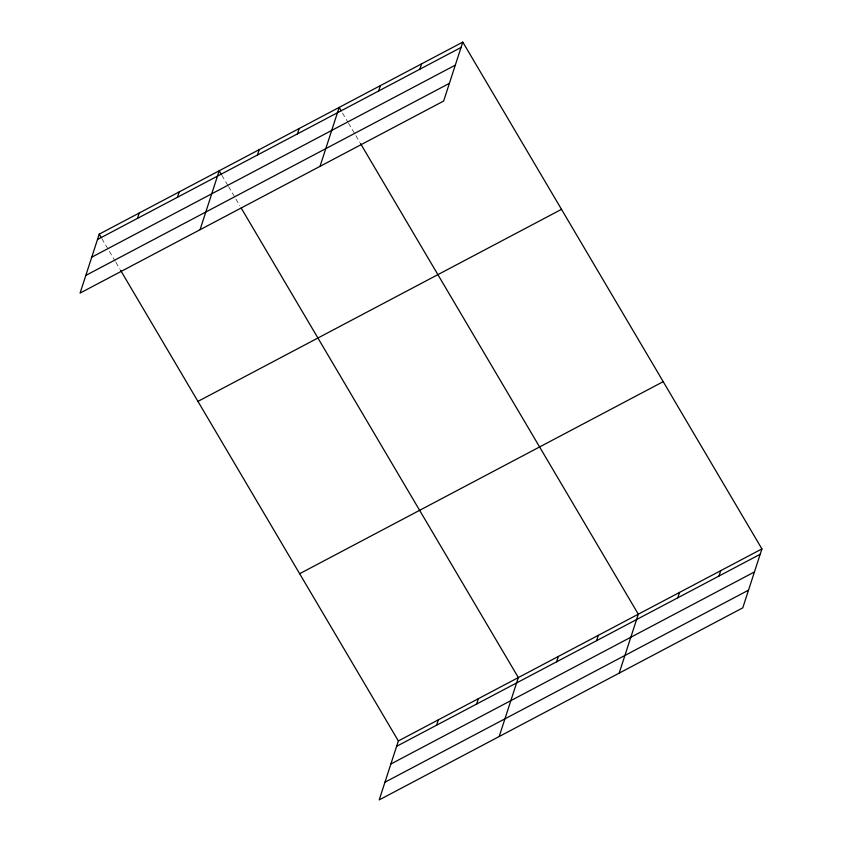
<?xml version="1.0" encoding="UTF-8"?>
<svg xmlns="http://www.w3.org/2000/svg" width="842" height="842" viewBox="0 0 842 842"><rect width="100%" height="100%" fill="white"/><g stroke="black" fill="none" stroke-linecap="round" stroke-linejoin="round"><path stroke-width="0.63" stroke-dasharray="4.21 3.16" d="M342.515 113.049L347.851 122.09M348.514 123.216L355.187 134.52M355.85 135.646L359.86 142.424M221.867 175.294L227.877 185.461M228.54 186.587L235.213 197.891M235.876 199.017L239.875 205.806M101.893 238.665L115.238 261.262M115.901 262.399L119.901 269.177"/><path stroke-width="1.26" d="M462.795 42.1L99.23 234.15L80.074 293.09L443.639 101.051L462.795 42.1L761.926 548.91L742.77 607.85L379.205 799.9L398.361 740.949L761.926 548.91M137.478 218.373L139.214 213.026M177.473 197.249L179.209 191.892M200.049 229.719L219.204 170.768L221.204 174.157M257.452 155.002L259.199 149.644M297.447 133.878L299.184 128.521M320.023 166.337L339.179 107.397L341.178 110.786M378.647 90.989L380.384 85.631M419.842 69.223L421.589 63.866M436.619 725.183L438.356 719.826M476.604 704.059L478.351 698.702M499.19 736.529L518.335 677.578L241.212 208.058M556.594 661.812L558.33 656.455M596.578 640.688L598.325 635.331M619.165 673.147L638.31 614.207L360.523 143.561M677.778 597.799L679.515 592.442M718.984 576.033L720.72 570.676M97.483 239.507L461.048 47.457M91.736 257.189L455.301 65.139M85.821 275.408L449.386 83.358M197.944 401.392L561.509 209.342M299.647 573.707L663.212 381.658M396.624 746.307L760.189 554.268M390.877 763.999L754.443 571.95M384.952 782.218L748.517 590.168M99.23 234.15L101.229 237.539M120.574 270.303L398.361 740.949"/></g></svg>
